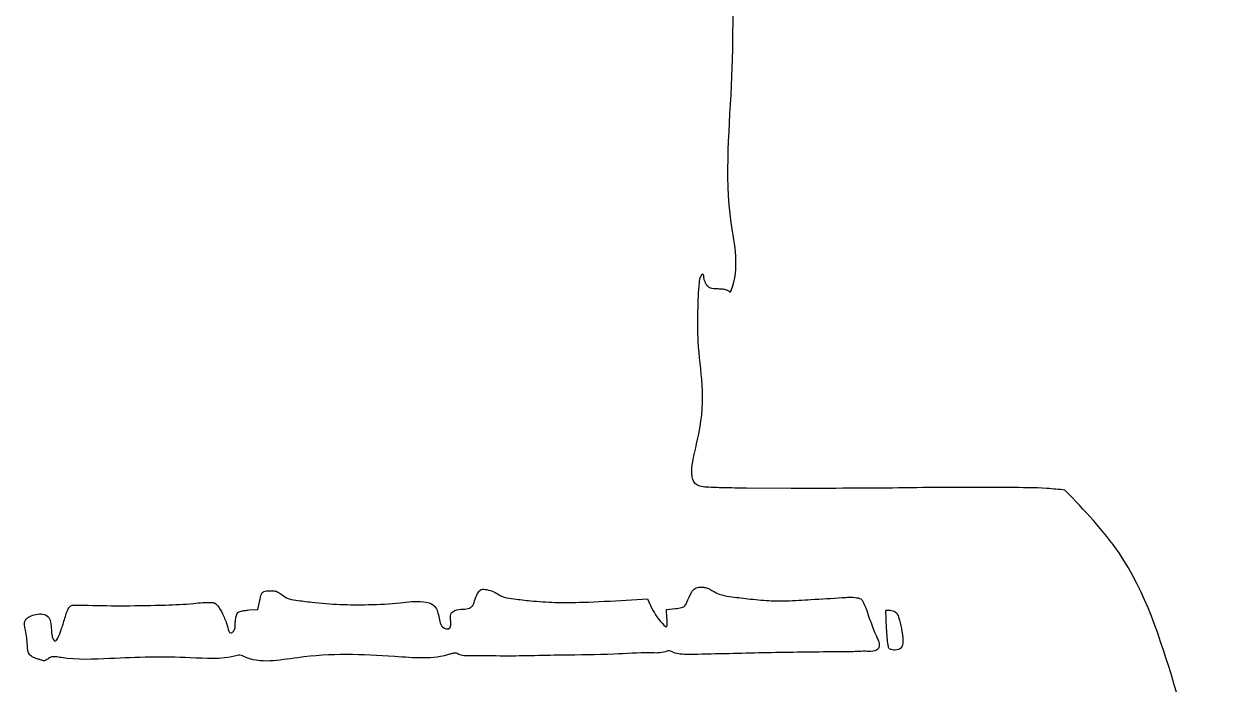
# Model space of a CAD drawing. Extents: x 14 to 139, y 93 to 208.
# Drawn here: x 108.62 to 136.56, y 108.98 to 124.5 of the extents above; entities that cross this region are included whole.
import ezdxf

# ---------------------------------------------------------------- set-up
doc = ezdxf.new("R2010")
doc.units = 0
doc.layers.add('Edge.Cuts', color=7, linetype='CONTINUOUS')
doc.layers.add('SilkS', color=7, linetype='CONTINUOUS')

msp = doc.modelspace()

# ---------------------------------------------------------------- linework, layer by layer
at = {"layer": 'Edge.Cuts', "color": 1}
msp.add_lwpolyline([(126.648278, 113.58303), (125.594805, 113.58753)], dxfattribs=at)
for points, knots in [([(125.594805, 113.58753), (125.41287, 113.589292), (125.10016, 113.592321), (124.744984, 113.60495), (124.126578, 113.648261), (124.751883, 115.441325), (124.403292, 116.668314), (124.460602, 118.062434), (124.497023, 118.528811), (124.580086, 118.654858), (124.587204, 118.542561), (124.596703, 118.484803), (124.620984, 118.425416), (124.655189, 118.364022), (124.709386, 118.303621), (124.80776, 118.274932), (124.915585, 118.276164), (125.026045, 118.270293), (125.11079, 118.255636), (125.17066, 118.23113), (125.194267, 118.204965), (125.221469, 118.194924), (125.453308, 118.782304), (125.019971, 120.393916), (125.329832, 123.247312), (125.25839, 126.020226), (125.263668, 127.975351), (125.264198, 128.9235), (125.207487, 129.842757), (124.68042, 131.305006), (124.247511, 133.377609), (123.758933, 135.296268), (123.389186, 136.885606), (122.936057, 138.71727), (122.482894, 140.552535), (122.095079, 142.125203), (121.891068, 142.960154), (121.73534, 143.609939), (121.604414, 144.168551), (121.465306, 144.74876), (121.363145, 145.171554), (121.31133, 145.385992)], [0, 0, 0, 0, 0.542354, 0.932201, 1.095083, 2.2851, 4.508226, 5.881133, 6.036012, 6.102883, 6.185698, 6.237465, 6.302934, 6.369681, 6.450952, 6.537455, 6.666483, 6.77514, 6.867631, 6.926745, 6.959682, 6.979363, 6.995103, 8.607479, 12.037267, 15.40414, 16.970213, 17.896939, 18.250082, 19.726707, 22.505102, 24.614318, 25.662477, 27.400771, 30.274687, 31.333739, 32.260098, 32.853223, 33.338288, 33.981343, 34.643173, 34.643173, 34.643173, 34.643173]), ([(130.170173, 113.60433), (129.789175, 113.599443), (128.964165, 113.588859), (127.790171, 113.58174), (126.9972, 113.582636), (126.648278, 113.58303)], [0, 0, 0, 0, 1.143087, 2.475231, 3.521998, 3.521998, 3.521998, 3.521998]), ([(133.079445, 113.54103), (132.938195, 113.555748), (132.506242, 113.600757), (131.53446, 113.597685), (130.706301, 113.601719), (130.170173, 113.60433)], [0, 0, 0, 0, 0.425852, 1.302283, 2.911295, 2.911295, 2.911295, 2.911295]), ([(136.562873, 105.841972), (136.264549, 106.879166), (135.658245, 108.987132), (134.771746, 111.782585), (133.533639, 113.069083), (133.079445, 113.54103)], [0, 0, 0, 0, 3.255087, 6.615553, 8.562588, 8.562588, 8.562588, 8.562588])]:
    msp.add_open_spline(points, degree=3, knots=knots, dxfattribs=at)
at = {"layer": 'SilkS', "color": 7}
for points in [[(126.648277, 113.58303), (125.594805, 113.58753)], [(122.772915, 110.95587), (123.27105, 110.98332), (123.375413, 110.758073)], [(113.90898, 110.72463), (114.118133, 110.73798), (114.162758, 110.950283)], [(123.728475, 110.53632), (123.7182, 110.73801), (123.930188, 110.759235)], [(128.889915, 110.293545), (128.866665, 110.71677), (128.97297, 110.71677)], [(108.936563, 109.573763), (108.936758, 109.573988)]]:
    msp.add_lwpolyline(points, dxfattribs=at)
msp.add_lwpolyline([(128.940203, 109.826505)], close=True, dxfattribs=at)
for points, knots in [([(125.594805, 113.58753), (125.41287, 113.589292), (125.10016, 113.592321), (124.744984, 113.60495), (124.126578, 113.648261), (124.751883, 115.441325), (124.403292, 116.668314), (124.460602, 118.062434), (124.497023, 118.528811), (124.580086, 118.654858), (124.587204, 118.542561), (124.596703, 118.484803), (124.620984, 118.425416), (124.655189, 118.364022), (124.709386, 118.303621), (124.80776, 118.274932), (124.915585, 118.276164), (125.026045, 118.270293), (125.11079, 118.255636), (125.17066, 118.23113), (125.194267, 118.204965), (125.221469, 118.194924), (125.453309, 118.782305), (125.019971, 120.393918), (125.329831, 123.247313), (125.25839, 126.020227), (125.263668, 127.975351), (125.264198, 128.9235), (125.207487, 129.842758), (124.680421, 131.305008), (124.24751, 133.377611), (123.758933, 135.296268), (123.389186, 136.885606), (122.936057, 138.71727), (122.482894, 140.552535), (122.095079, 142.125203), (121.891068, 142.960154), (121.73534, 143.609939), (121.604414, 144.168551), (121.465306, 144.74876), (121.363145, 145.171554), (121.31133, 145.385992)], [0, 0, 0, 0, 0.542354, 0.932201, 1.095083, 2.2851, 4.508226, 5.881133, 6.036012, 6.102883, 6.185698, 6.237465, 6.302934, 6.369681, 6.450952, 6.537455, 6.666483, 6.77514, 6.867631, 6.926745, 6.959682, 6.979363, 6.995103, 8.607483, 12.037269, 15.40414, 16.970213, 17.896939, 18.250082, 19.726711, 22.505104, 24.614318, 25.662477, 27.400771, 30.274687, 31.333739, 32.260098, 32.853223, 33.338288, 33.981343, 34.643173, 34.643173, 34.643173, 34.643173]), ([(130.170165, 113.60433), (129.789169, 113.599443), (128.964161, 113.588859), (127.79017, 113.58174), (126.9972, 113.582636), (126.648277, 113.58303)], [0, 0, 0, 0, 1.143081, 2.475223, 3.52199, 3.52199, 3.52199, 3.52199]), ([(133.079437, 113.54103), (132.938189, 113.555748), (132.506238, 113.600757), (131.534456, 113.597685), (130.706295, 113.601719), (130.170165, 113.60433)], [0, 0, 0, 0, 0.425847, 1.302278, 2.911295, 2.911295, 2.911295, 2.911295]), ([(136.562872, 105.841972), (136.264549, 106.879166), (135.658244, 108.987132), (134.771745, 111.782587), (133.533634, 113.069084), (133.079437, 113.54103)], [0, 0, 0, 0, 3.255087, 6.615554, 8.562592, 8.562592, 8.562592, 8.562592]), ([(123.930188, 110.759235), (123.977704, 110.762809), (124.054298, 110.76857), (124.158345, 110.81836), (124.219187, 110.957671), (124.274647, 111.100361), (124.377355, 111.247223), (124.501139, 111.2624), (124.608859, 111.261219), (124.714024, 111.228583), (124.821786, 111.158715), (124.978461, 111.075639), (125.260991, 111.032587), (125.647857, 110.98643), (126.094693, 110.937881), (126.589283, 110.933282), (127.16276, 110.977244), (127.717507, 111.002799), (128.108967, 111.036559), (128.305746, 110.986974), (128.355811, 110.869888), (128.410811, 110.745574), (128.467922, 110.577894), (128.529479, 110.399475), (128.591604, 110.236421), (128.658044, 110.082813), (128.720748, 109.958644), (128.716581, 109.812718), (128.585177, 109.746448), (128.365969, 109.759464), (128.015698, 109.736949), (127.505221, 109.740416), (126.848252, 109.732073), (126.091688, 109.720129), (125.275819, 109.69893), (124.591983, 109.68529), (124.124414, 109.673567), (123.907693, 109.7052), (123.826219, 109.76046), (123.755483, 109.766796), (123.60258, 109.705336), (123.164676, 109.730487), (122.360169, 109.670063), (121.181809, 109.66836), (120.039063, 109.630895), (119.249787, 109.655621), (118.889465, 109.643361), (118.786183, 109.712304), (118.716586, 109.714195), (118.256925, 109.552687), (116.986984, 109.674002), (115.426852, 109.720499), (114.141026, 109.44295), (113.725674, 109.661916), (113.65976, 109.66704), (113.273987, 109.551485), (112.2443, 109.642845), (110.894144, 109.601469), (109.824256, 109.540038), (109.376585, 109.628493), (109.272177, 109.628106), (109.204984, 109.592475), (109.156937, 109.558922), (109.121375, 109.539854), (109.089466, 109.527981), (109.053284, 109.543132), (109.001639, 109.554234), (108.959849, 109.566774), (108.936563, 109.573763)], [0, 0, 0, 0, 0.142911, 0.230364, 0.327811, 0.579721, 0.708722, 0.829736, 0.930712, 1.034438, 1.153372, 1.315738, 1.561637, 2.000627, 2.489686, 2.907488, 3.481904, 4.218212, 4.557797, 4.687446, 4.771844, 4.920761, 5.102851, 5.299908, 5.487875, 5.626276, 5.800761, 5.90908, 6.014998, 6.193366, 6.570225, 7.064252, 7.725569, 8.540974, 9.333972, 10.175355, 10.588314, 10.745028, 10.816332, 10.878074, 10.948652, 11.304263, 12.161425, 13.386495, 14.835747, 15.565548, 15.803437, 15.866959, 15.928214, 16.003537, 17.323734, 19.60382, 20.872866, 20.936262, 20.998542, 21.064941, 22.137409, 24.023025, 25.16775, 25.304171, 25.395554, 25.472736, 25.52756, 25.571226, 25.595057, 25.625393, 25.68313, 25.755792, 25.755792, 25.755792, 25.755792]), ([(114.162758, 110.950283), (114.168734, 111.002192), (114.17791, 111.081888), (114.264557, 111.178968), (114.381121, 111.172479), (114.492523, 111.181668), (114.600492, 111.148019), (114.691155, 111.072582), (114.820504, 110.985922), (115.063805, 110.945801), (115.474886, 110.894985), (116.045288, 110.845844), (116.738583, 110.846524), (117.397213, 110.875698), (117.89942, 110.954434), (118.289917, 110.863679), (118.374655, 110.573286), (118.400762, 110.319216), (118.662093, 110.244795), (118.645471, 110.487657), (118.634432, 110.646494), (118.769393, 110.739826), (118.921309, 110.744787), (119.076164, 110.750725), (119.186979, 110.840415), (119.210241, 110.965121), (119.258725, 111.076581), (119.302371, 111.155581), (119.375738, 111.226979), (119.511106, 111.199195), (119.659128, 111.166204), (119.781938, 111.075307), (119.937524, 111.006173), (120.186313, 110.978359), (120.582346, 110.932052), (121.123724, 110.893252), (121.875001, 110.906181), (122.433399, 110.937082), (122.772915, 110.95587)], [0, 0, 0, 0, 0.153632, 0.23587, 0.360814, 0.477826, 0.575504, 0.688782, 0.830126, 1.036295, 1.414674, 2.080947, 2.747098, 3.498346, 4.042211, 4.302304, 4.584502, 4.880199, 4.99188, 5.228032, 5.364604, 5.467409, 5.669316, 5.822025, 5.916916, 6.071176, 6.186189, 6.28228, 6.342884, 6.477205, 6.651436, 6.808137, 6.925382, 7.159308, 7.550821, 8.126222, 8.783853, 9.803932, 9.803932, 9.803932, 9.803932]), ([(108.936758, 109.573988), (108.911984, 109.582486), (108.863902, 109.59898), (108.802888, 109.631023), (108.706166, 109.704226), (108.701936, 109.949566), (108.673412, 110.195748), (108.605661, 110.460103), (108.736451, 110.573559), (108.86628, 110.614488), (109.012033, 110.642536), (109.163348, 110.60893), (109.252548, 110.47003), (109.259216, 110.312869), (109.271599, 110.16057), (109.288164, 110.060303), (109.357425, 109.964594), (109.441941, 110.117876), (109.503188, 110.270496), (109.56705, 110.489135), (109.620721, 110.664137), (109.664227, 110.762455), (109.72103, 110.837237), (109.827778, 110.83412), (109.960324, 110.843877), (110.357589, 110.827474), (111.018845, 110.821361), (111.845995, 110.834954), (112.456912, 110.8598), (112.80836, 110.900276), (112.969025, 110.901846), (113.115501, 110.901317), (113.221031, 110.765587), (113.32037, 110.564257), (113.391638, 110.390584), (113.445512, 110.154025), (113.594619, 110.242868), (113.575429, 110.384617), (113.593823, 110.515817), (113.613468, 110.603056), (113.64156, 110.675416), (113.715887, 110.695556), (113.801198, 110.715152), (113.871138, 110.721302), (113.90898, 110.72463)], [0, 0, 0, 0, 0.078392, 0.15215, 0.207023, 0.433024, 0.796997, 1.034031, 1.133772, 1.280565, 1.441704, 1.577367, 1.714995, 1.898612, 2.04736, 2.164694, 2.225987, 2.321127, 2.528552, 2.819313, 2.96653, 3.080013, 3.146234, 3.228627, 3.375701, 3.556359, 4.41158, 5.368071, 6.033191, 6.249465, 6.422899, 6.524338, 6.665612, 6.897322, 7.188311, 7.333144, 7.409268, 7.59651, 7.713745, 7.810951, 7.869884, 7.92963, 8.025639, 8.138824, 8.138824, 8.138824, 8.138824]), ([(123.375413, 110.758073), (123.413734, 110.689517), (123.488539, 110.555693), (123.57745, 110.455359), (123.72162, 110.293957), (123.733301, 110.379869), (123.731816, 110.443055), (123.729706, 110.501942), (123.728475, 110.53632)], [0, 0, 0, 0, 0.222263, 0.433866, 0.556366, 0.584604, 0.657075, 0.758726, 0.758726, 0.758726, 0.758726]), ([(128.97297, 110.71677), (129.016767, 110.711604), (129.113252, 110.700222), (129.194484, 110.513441), (129.237097, 110.280541), (129.283257, 110.044381), (129.2578, 109.81314), (129.115892, 109.776724), (129.029922, 109.787248), (128.974928, 109.79807), (128.95011, 109.818393), (128.940203, 109.826505)], [0, 0, 0, 0, 0.124147, 0.273502, 0.548319, 0.852204, 1.01764, 1.158954, 1.226383, 1.283563, 1.321554, 1.321554, 1.321554, 1.321554]), ([(128.94024, 109.826475), (128.934188, 109.853091), (128.915653, 109.934611), (128.903887, 110.091412), (128.894963, 110.220522), (128.889915, 110.293545)], [0, 0, 0, 0, 0.081816, 0.250592, 0.470335, 0.470335, 0.470335, 0.470335])]:
    msp.add_open_spline(points, degree=3, knots=knots, dxfattribs=at)

doc.saveas('drawing.dxf')
